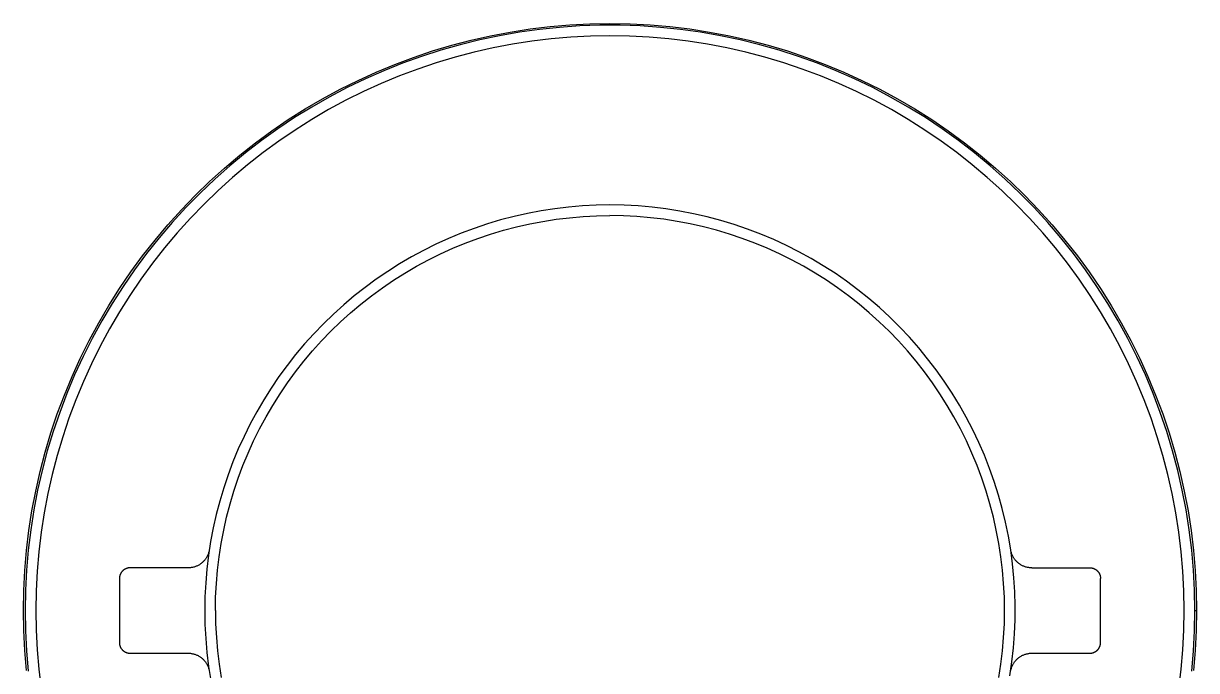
# Model space of a CAD drawing. Header units: metres. Extents: x 198 to 412, y -54 to 17.
# Drawn here: x 263.0573 to 263.1123, y -25.1605 to -25.1302 of the extents above; entities that cross this region are included whole.
import ezdxf

# ---------------------------------------------------------------- set-up
doc = ezdxf.new("R2010")
doc.units = ezdxf.units.M
doc.header["$LTSCALE"] = 10
doc.layers.add('01', color=1, linetype='Continuous')

# ---------------------------------------------------------------- blocks, each defined once
blk = doc.blocks.new('juego de ducha california')
for p, q in [((493.152745, 11757.579892, 0), (493.153684, 11757.579908, 0)), ((493.153684, 11757.579908, 0), (493.154623, 11757.579892, 0)), ((493.148089, 11757.579333, 0), (493.149011, 11757.579508, 0)), ((493.149441, 11757.579498, 0), (493.148509, 11757.579335, 0)), ((493.149011, 11757.579508, 0), (493.149939, 11757.579652, 0)), ((493.150379, 11757.579628, 0), (493.149441, 11757.579498, 0)), ((493.149939, 11757.579652, 0), (493.150871, 11757.579764, 0)), ((493.15132, 11757.579726, 0), (493.150379, 11757.579628, 0)), ((493.150871, 11757.579764, 0), (493.151807, 11757.579844, 0)), ((493.152264, 11757.579791, 0), (493.15132, 11757.579726, 0)), ((493.151807, 11757.579844, 0), (493.152745, 11757.579892, 0)), ((493.15321, 11757.579824, 0), (493.152264, 11757.579791, 0)), ((493.154157, 11757.579824, 0), (493.15321, 11757.579824, 0)), ((493.155103, 11757.579791, 0), (493.154157, 11757.579824, 0)), ((493.154623, 11757.579892, 0), (493.15556, 11757.579844, 0)), ((493.156047, 11757.579726, 0), (493.155103, 11757.579791, 0)), ((493.15556, 11757.579844, 0), (493.156496, 11757.579764, 0)), ((493.156989, 11757.579628, 0), (493.156047, 11757.579726, 0)), ((493.156496, 11757.579764, 0), (493.157428, 11757.579652, 0)), ((493.157926, 11757.579498, 0), (493.156989, 11757.579628, 0)), ((493.157428, 11757.579652, 0), (493.158356, 11757.579508, 0)), ((493.158859, 11757.579335, 0), (493.157926, 11757.579498, 0)), ((493.158356, 11757.579508, 0), (493.159279, 11757.579333, 0)), ((493.145364, 11757.57862, 0), (493.146264, 11757.578888, 0)), ((493.146663, 11757.578914, 0), (493.145752, 11757.578656, 0)), ((493.146264, 11757.578888, 0), (493.147173, 11757.579126, 0)), ((493.147582, 11757.57914, 0), (493.146663, 11757.578914, 0)), ((493.147173, 11757.579126, 0), (493.148089, 11757.579333, 0)), ((493.148509, 11757.579335, 0), (493.147582, 11757.57914, 0)), ((493.14911, 11757.578936, 0), (493.148207, 11757.578765, 0)), ((493.150018, 11757.579077, 0), (493.14911, 11757.578936, 0)), ((493.150931, 11757.579187, 0), (493.150018, 11757.579077, 0)), ((493.151847, 11757.579265, 0), (493.150931, 11757.579187, 0)), ((493.152765, 11757.579312, 0), (493.151847, 11757.579265, 0)), ((493.153684, 11757.579328, 0), (493.152765, 11757.579312, 0)), ((493.154603, 11757.579312, 0), (493.153684, 11757.579328, 0)), ((493.155521, 11757.579265, 0), (493.154603, 11757.579312, 0)), ((493.156437, 11757.579187, 0), (493.155521, 11757.579265, 0)), ((493.157349, 11757.579077, 0), (493.156437, 11757.579187, 0)), ((493.158258, 11757.578936, 0), (493.157349, 11757.579077, 0)), ((493.159161, 11757.578765, 0), (493.158258, 11757.578936, 0)), ((493.159785, 11757.57914, 0), (493.158859, 11757.579335, 0)), ((493.159279, 11757.579333, 0), (493.160195, 11757.579126, 0)), ((493.160704, 11757.578914, 0), (493.159785, 11757.57914, 0)), ((493.160195, 11757.579126, 0), (493.161103, 11757.578888, 0)), ((493.161615, 11757.578656, 0), (493.160704, 11757.578914, 0)), ((493.161103, 11757.578888, 0), (493.162003, 11757.57862, 0)), ((493.143595, 11757.577991, 0), (493.144474, 11757.57832, 0)), ((493.144851, 11757.578366, 0), (493.14396, 11757.578046, 0)), ((493.144474, 11757.57832, 0), (493.145364, 11757.57862, 0)), ((493.145752, 11757.578656, 0), (493.144851, 11757.578366, 0)), ((493.146421, 11757.57833, 0), (493.14554, 11757.578067, 0)), ((493.14731, 11757.578562, 0), (493.146421, 11757.57833, 0)), ((493.148207, 11757.578765, 0), (493.14731, 11757.578562, 0)), ((493.160057, 11757.578562, 0), (493.159161, 11757.578765, 0)), ((493.160946, 11757.57833, 0), (493.160057, 11757.578562, 0)), ((493.161827, 11757.578067, 0), (493.160946, 11757.57833, 0)), ((493.162516, 11757.578366, 0), (493.161615, 11757.578656, 0)), ((493.162003, 11757.57862, 0), (493.162893, 11757.57832, 0)), ((493.163407, 11757.578046, 0), (493.162516, 11757.578366, 0)), ((493.162893, 11757.57832, 0), (493.163772, 11757.577991, 0)), ((493.142728, 11757.577631, 0), (493.143595, 11757.577991, 0)), ((493.14396, 11757.578046, 0), (493.143081, 11757.577695, 0)), ((493.144669, 11757.577774, 0), (493.143808, 11757.577451, 0)), ((493.14554, 11757.578067, 0), (493.144669, 11757.577774, 0)), ((493.162698, 11757.577774, 0), (493.161827, 11757.578067, 0)), ((493.163559, 11757.577451, 0), (493.162698, 11757.577774, 0)), ((493.164286, 11757.577695, 0), (493.163407, 11757.578046, 0)), ((493.163772, 11757.577991, 0), (493.16464, 11757.577631, 0)), ((493.141032, 11757.576825, 0), (493.141873, 11757.577243, 0)), ((493.142215, 11757.577314, 0), (493.141362, 11757.576903, 0)), ((493.141873, 11757.577243, 0), (493.142728, 11757.577631, 0)), ((493.143081, 11757.577695, 0), (493.142215, 11757.577314, 0)), ((493.143808, 11757.577451, 0), (493.142959, 11757.577099, 0)), ((493.164408, 11757.577099, 0), (493.163559, 11757.577451, 0)), ((493.165152, 11757.577314, 0), (493.164286, 11757.577695, 0)), ((493.16464, 11757.577631, 0), (493.165494, 11757.577243, 0)), ((493.166005, 11757.576903, 0), (493.165152, 11757.577314, 0)), ((493.165494, 11757.577243, 0), (493.166335, 11757.576825, 0)), ((493.140206, 11757.576379, 0), (493.141032, 11757.576825, 0)), ((493.141362, 11757.576903, 0), (493.140524, 11757.576463, 0)), ((493.142122, 11757.576719, 0), (493.141299, 11757.57631, 0)), ((493.142959, 11757.577099, 0), (493.142122, 11757.576719, 0)), ((493.165245, 11757.576719, 0), (493.164408, 11757.577099, 0)), ((493.166068, 11757.57631, 0), (493.165245, 11757.576719, 0)), ((493.166843, 11757.576463, 0), (493.166005, 11757.576903, 0)), ((493.166335, 11757.576825, 0), (493.167162, 11757.576379, 0)), ((493.139395, 11757.575905, 0), (493.140206, 11757.576379, 0)), ((493.140524, 11757.576463, 0), (493.139701, 11757.575995, 0)), ((493.141299, 11757.57631, 0), (493.14049, 11757.575873, 0)), ((493.166877, 11757.575873, 0), (493.166068, 11757.57631, 0)), ((493.167666, 11757.575995, 0), (493.166843, 11757.576463, 0)), ((493.167162, 11757.576379, 0), (493.167972, 11757.575905, 0)), ((493.138601, 11757.575403, 0), (493.139395, 11757.575905, 0)), ((493.139701, 11757.575995, 0), (493.138896, 11757.575498, 0)), ((493.14049, 11757.575873, 0), (493.139697, 11757.575409, 0)), ((493.167671, 11757.575409, 0), (493.166877, 11757.575873, 0)), ((493.168472, 11757.575498, 0), (493.167666, 11757.575995, 0)), ((493.167972, 11757.575905, 0), (493.168766, 11757.575403, 0)), ((493.138107, 11757.574974, 0), (493.137338, 11757.574423, 0)), ((493.137825, 11757.574875, 0), (493.138601, 11757.575403, 0)), ((493.138896, 11757.575498, 0), (493.138107, 11757.574974, 0)), ((493.139697, 11757.575409, 0), (493.138919, 11757.574918, 0)), ((493.168448, 11757.574918, 0), (493.167671, 11757.575409, 0)), ((493.16926, 11757.574974, 0), (493.168472, 11757.575498, 0)), ((493.168766, 11757.575403, 0), (493.169542, 11757.574875, 0)), ((493.170029, 11757.574423, 0), (493.16926, 11757.574974, 0)), ((493.137338, 11757.574423, 0), (493.136588, 11757.573846, 0)), ((493.137067, 11757.57432, 0), (493.137825, 11757.574875, 0)), ((493.13816, 11757.574401, 0), (493.137418, 11757.573858, 0)), ((493.138919, 11757.574918, 0), (493.13816, 11757.574401, 0)), ((493.169208, 11757.574401, 0), (493.168448, 11757.574918, 0)), ((493.169949, 11757.573858, 0), (493.169208, 11757.574401, 0)), ((493.169542, 11757.574875, 0), (493.1703, 11757.57432, 0)), ((493.17078, 11757.573846, 0), (493.170029, 11757.574423, 0)), ((493.136329, 11757.57374, 0), (493.137067, 11757.57432, 0)), ((493.137418, 11757.573858, 0), (493.136695, 11757.57329, 0)), ((493.170672, 11757.57329, 0), (493.169949, 11757.573858, 0)), ((493.1703, 11757.57432, 0), (493.171039, 11757.57374, 0)), ((493.135611, 11757.573135, 0), (493.136329, 11757.57374, 0)), ((493.136588, 11757.573846, 0), (493.135858, 11757.573243, 0)), ((493.171509, 11757.573243, 0), (493.17078, 11757.573846, 0)), ((493.171039, 11757.57374, 0), (493.171757, 11757.573135, 0)), ((493.134913, 11757.572506, 0), (493.135611, 11757.573135, 0)), ((493.135858, 11757.573243, 0), (493.135149, 11757.572615, 0)), ((493.136695, 11757.57329, 0), (493.135992, 11757.572698, 0)), ((493.171375, 11757.572698, 0), (493.170672, 11757.57329, 0)), ((493.172218, 11757.572615, 0), (493.171509, 11757.573243, 0)), ((493.171757, 11757.573135, 0), (493.172454, 11757.572506, 0)), ((493.134238, 11757.571854, 0), (493.134913, 11757.572506, 0)), ((493.135149, 11757.572615, 0), (493.134463, 11757.571963, 0)), ((493.135992, 11757.572698, 0), (493.13531, 11757.572082, 0)), ((493.172058, 11757.572082, 0), (493.171375, 11757.572698, 0)), ((493.172904, 11757.571963, 0), (493.172218, 11757.572615, 0)), ((493.172454, 11757.572506, 0), (493.173129, 11757.571854, 0)), ((493.133586, 11757.571178, 0), (493.134238, 11757.571854, 0)), ((493.134463, 11757.571963, 0), (493.1338, 11757.571288, 0)), ((493.13531, 11757.572082, 0), (493.134649, 11757.571443, 0)), ((493.172719, 11757.571443, 0), (493.172058, 11757.572082, 0)), ((493.173568, 11757.571288, 0), (493.172904, 11757.571963, 0)), ((493.173129, 11757.571854, 0), (493.173782, 11757.571178, 0)), ((493.132957, 11757.570481, 0), (493.133586, 11757.571178, 0)), ((493.1338, 11757.571288, 0), (493.13316, 11757.570591, 0)), ((493.134649, 11757.571443, 0), (493.13401, 11757.570782, 0)), ((493.150455, 11757.571132, 0), (493.149818, 11757.571011, 0)), ((493.151096, 11757.571231, 0), (493.150455, 11757.571132, 0)), ((493.151741, 11757.571309, 0), (493.151096, 11757.571231, 0)), ((493.152387, 11757.571364, 0), (493.151741, 11757.571309, 0)), ((493.153035, 11757.571397, 0), (493.152387, 11757.571364, 0)), ((493.153684, 11757.571408, 0), (493.153035, 11757.571397, 0)), ((493.154342, 11757.571397, 0), (493.153684, 11757.571408, 0)), ((493.154999, 11757.571363, 0), (493.154342, 11757.571397, 0)), ((493.155655, 11757.571306, 0), (493.154999, 11757.571363, 0)), ((493.156309, 11757.571226, 0), (493.155655, 11757.571306, 0)), ((493.156959, 11757.571124, 0), (493.156309, 11757.571226, 0)), ((493.157605, 11757.570999, 0), (493.156959, 11757.571124, 0)), ((493.173358, 11757.570782, 0), (493.172719, 11757.571443, 0)), ((493.174208, 11757.570591, 0), (493.173568, 11757.571288, 0)), ((493.173782, 11757.571178, 0), (493.174411, 11757.570481, 0)), ((493.13316, 11757.570591, 0), (493.132544, 11757.569872, 0)), ((493.13401, 11757.570782, 0), (493.133394, 11757.5701, 0)), ((493.148557, 11757.570704, 0), (493.147936, 11757.570518, 0)), ((493.149185, 11757.570868, 0), (493.148557, 11757.570704, 0)), ((493.149818, 11757.571011, 0), (493.149185, 11757.570868, 0)), ((493.14992, 11757.570521, 0), (493.15054, 11757.570639, 0)), ((493.15054, 11757.570639, 0), (493.151165, 11757.570736, 0)), ((493.151165, 11757.570736, 0), (493.151792, 11757.570811, 0)), ((493.151792, 11757.570811, 0), (493.152421, 11757.570865, 0)), ((493.152421, 11757.570865, 0), (493.153052, 11757.570897, 0)), ((493.153052, 11757.570897, 0), (493.153684, 11757.570908, 0)), ((493.154315, 11757.570897, 0), (493.153684, 11757.570908, 0)), ((493.154946, 11757.570865, 0), (493.154315, 11757.570897, 0)), ((493.155576, 11757.570811, 0), (493.154946, 11757.570865, 0)), ((493.156203, 11757.570736, 0), (493.155576, 11757.570811, 0)), ((493.156827, 11757.570639, 0), (493.156203, 11757.570736, 0)), ((493.157448, 11757.570521, 0), (493.156827, 11757.570639, 0)), ((493.158247, 11757.570852, 0), (493.157605, 11757.570999, 0)), ((493.158883, 11757.570683, 0), (493.158247, 11757.570852, 0)), ((493.159513, 11757.570492, 0), (493.158883, 11757.570683, 0)), ((493.173973, 11757.5701, 0), (493.173358, 11757.570782, 0)), ((493.174823, 11757.569872, 0), (493.174208, 11757.570591, 0)), ((493.132352, 11757.569763, 0), (493.132957, 11757.570481, 0)), ((493.133394, 11757.5701, 0), (493.132802, 11757.569397, 0)), ((493.146713, 11757.570083, 0), (493.146114, 11757.569835, 0)), ((493.147321, 11757.570311, 0), (493.146713, 11757.570083, 0)), ((493.147936, 11757.570518, 0), (493.147321, 11757.570311, 0)), ((493.147488, 11757.56984, 0), (493.148087, 11757.570041, 0)), ((493.148087, 11757.570041, 0), (493.148692, 11757.570222, 0)), ((493.148692, 11757.570222, 0), (493.149303, 11757.570382, 0)), ((493.149303, 11757.570382, 0), (493.14992, 11757.570521, 0)), ((493.158064, 11757.570382, 0), (493.157448, 11757.570521, 0)), ((493.158675, 11757.570222, 0), (493.158064, 11757.570382, 0)), ((493.15928, 11757.570041, 0), (493.158675, 11757.570222, 0)), ((493.159879, 11757.56984, 0), (493.15928, 11757.570041, 0)), ((493.160136, 11757.570279, 0), (493.159513, 11757.570492, 0)), ((493.160751, 11757.570045, 0), (493.160136, 11757.570279, 0)), ((493.161358, 11757.569789, 0), (493.160751, 11757.570045, 0)), ((493.174566, 11757.569397, 0), (493.173973, 11757.5701, 0)), ((493.174411, 11757.570481, 0), (493.175016, 11757.569763, 0)), ((493.131771, 11757.569025, 0), (493.132352, 11757.569763, 0)), ((493.132544, 11757.569872, 0), (493.131954, 11757.569131, 0)), ((493.145523, 11757.569567, 0), (493.144942, 11757.569278, 0)), ((493.146114, 11757.569835, 0), (493.145523, 11757.569567, 0)), ((493.146313, 11757.569377, 0), (493.146897, 11757.569618, 0)), ((493.146897, 11757.569618, 0), (493.147488, 11757.56984, 0)), ((493.16047, 11757.569618, 0), (493.159879, 11757.56984, 0)), ((493.161054, 11757.569377, 0), (493.16047, 11757.569618, 0)), ((493.161956, 11757.569513, 0), (493.161358, 11757.569789, 0)), ((493.162543, 11757.569216, 0), (493.161956, 11757.569513, 0)), ((493.175413, 11757.569131, 0), (493.174823, 11757.569872, 0)), ((493.175016, 11757.569763, 0), (493.175596, 11757.569025, 0)), ((493.131217, 11757.568267, 0), (493.131771, 11757.569025, 0)), ((493.131954, 11757.569131, 0), (493.13139, 11757.568371, 0)), ((493.132802, 11757.569397, 0), (493.132234, 11757.568674, 0)), ((493.144372, 11757.56897, 0), (493.143812, 11757.568642, 0)), ((493.144942, 11757.569278, 0), (493.144372, 11757.56897, 0)), ((493.145172, 11757.568834, 0), (493.145738, 11757.569115, 0)), ((493.145738, 11757.569115, 0), (493.146313, 11757.569377, 0)), ((493.161629, 11757.569115, 0), (493.161054, 11757.569377, 0)), ((493.162195, 11757.568834, 0), (493.161629, 11757.569115, 0)), ((493.16312, 11757.568899, 0), (493.162543, 11757.569216, 0)), ((493.175133, 11757.568674, 0), (493.174566, 11757.569397, 0)), ((493.175977, 11757.568371, 0), (493.175413, 11757.569131, 0)), ((493.175596, 11757.569025, 0), (493.17615, 11757.568267, 0)), ((493.13139, 11757.568371, 0), (493.130852, 11757.567592, 0)), ((493.132234, 11757.568674, 0), (493.131691, 11757.567932, 0)), ((493.143812, 11757.568642, 0), (493.143263, 11757.568296, 0)), ((493.144071, 11757.568215, 0), (493.144617, 11757.568534, 0)), ((493.144617, 11757.568534, 0), (493.145172, 11757.568834, 0)), ((493.162751, 11757.568534, 0), (493.162195, 11757.568834, 0)), ((493.163296, 11757.568215, 0), (493.162751, 11757.568534, 0)), ((493.163686, 11757.568562, 0), (493.16312, 11757.568899, 0)), ((493.164239, 11757.568206, 0), (493.163686, 11757.568562, 0)), ((493.175676, 11757.567932, 0), (493.175133, 11757.568674, 0)), ((493.176515, 11757.567592, 0), (493.175977, 11757.568371, 0)), ((493.130689, 11757.567491, 0), (493.131217, 11757.568267, 0)), ((493.131691, 11757.567932, 0), (493.131174, 11757.567172, 0)), ((493.142727, 11757.567931, 0), (493.142203, 11757.567547, 0)), ((493.143263, 11757.568296, 0), (493.142727, 11757.567931, 0)), ((493.143015, 11757.567522, 0), (493.143537, 11757.567878, 0)), ((493.143537, 11757.567878, 0), (493.144071, 11757.568215, 0)), ((493.16383, 11757.567878, 0), (493.163296, 11757.568215, 0)), ((493.164352, 11757.567522, 0), (493.16383, 11757.567878, 0)), ((493.16478, 11757.567831, 0), (493.164239, 11757.568206, 0)), ((493.165308, 11757.567437, 0), (493.16478, 11757.567831, 0)), ((493.176193, 11757.567172, 0), (493.175676, 11757.567932, 0)), ((493.17615, 11757.568267, 0), (493.176679, 11757.567491, 0)), ((493.130187, 11757.566697, 0), (493.130689, 11757.567491, 0)), ((493.130852, 11757.567592, 0), (493.130342, 11757.566795, 0)), ((493.142203, 11757.567547, 0), (493.141693, 11757.567147, 0)), ((493.142505, 11757.567149, 0), (493.143015, 11757.567522, 0)), ((493.164862, 11757.567149, 0), (493.164352, 11757.567522, 0)), ((493.165822, 11757.567025, 0), (493.165308, 11757.567437, 0)), ((493.177026, 11757.566795, 0), (493.176515, 11757.567592, 0)), ((493.176679, 11757.567491, 0), (493.17718, 11757.566697, 0)), ((493.130342, 11757.566795, 0), (493.129859, 11757.565981, 0)), ((493.131174, 11757.567172, 0), (493.130683, 11757.566395, 0)), ((493.141197, 11757.566729, 0), (493.140715, 11757.566294, 0)), ((493.141693, 11757.567147, 0), (493.141197, 11757.566729, 0)), ((493.141525, 11757.566352, 0), (493.142009, 11757.566759, 0)), ((493.142009, 11757.566759, 0), (493.142505, 11757.567149, 0)), ((493.165359, 11757.566759, 0), (493.164862, 11757.567149, 0)), ((493.165842, 11757.566352, 0), (493.165359, 11757.566759, 0)), ((493.166321, 11757.566596, 0), (493.165822, 11757.567025, 0)), ((493.176684, 11757.566395, 0), (493.176193, 11757.567172, 0)), ((493.177508, 11757.565981, 0), (493.177026, 11757.566795, 0)), ((493.129713, 11757.565886, 0), (493.130187, 11757.566697, 0)), ((493.130683, 11757.566395, 0), (493.130219, 11757.565602, 0)), ((493.140715, 11757.566294, 0), (493.140249, 11757.565843, 0)), ((493.141056, 11757.565929, 0), (493.141525, 11757.566352, 0)), ((493.166311, 11757.565929, 0), (493.165842, 11757.566352, 0)), ((493.166805, 11757.56615, 0), (493.166321, 11757.566596, 0)), ((493.177148, 11757.565602, 0), (493.176684, 11757.566395, 0)), ((493.17718, 11757.566697, 0), (493.177654, 11757.565886, 0)), ((493.129267, 11757.56506, 0), (493.129713, 11757.565886, 0)), ((493.129859, 11757.565981, 0), (493.129405, 11757.565151, 0)), ((493.130219, 11757.565602, 0), (493.129782, 11757.564793, 0)), ((493.140249, 11757.565843, 0), (493.139798, 11757.565377, 0)), ((493.140602, 11757.56549, 0), (493.141056, 11757.565929, 0)), ((493.166765, 11757.56549, 0), (493.166311, 11757.565929, 0)), ((493.167273, 11757.565687, 0), (493.166805, 11757.56615, 0)), ((493.167725, 11757.565208, 0), (493.167273, 11757.565687, 0)), ((493.177585, 11757.564793, 0), (493.177148, 11757.565602, 0)), ((493.177963, 11757.565151, 0), (493.177508, 11757.565981, 0)), ((493.177654, 11757.565886, 0), (493.1781, 11757.56506, 0)), ((493.128849, 11757.564219, 0), (493.129267, 11757.56506, 0)), ((493.129405, 11757.565151, 0), (493.128979, 11757.564305, 0)), ((493.139798, 11757.565377, 0), (493.139363, 11757.564895, 0)), ((493.140163, 11757.565035, 0), (493.140602, 11757.56549, 0)), ((493.167204, 11757.565035, 0), (493.166765, 11757.56549, 0)), ((493.16816, 11757.564714, 0), (493.167725, 11757.565208, 0)), ((493.178388, 11757.564305, 0), (493.177963, 11757.565151, 0)), ((493.1781, 11757.56506, 0), (493.178518, 11757.564219, 0)), ((493.129782, 11757.564793, 0), (493.129373, 11757.56397, 0)), ((493.139363, 11757.564895, 0), (493.138945, 11757.564399, 0)), ((493.139333, 11757.564083, 0), (493.13974, 11757.564566, 0)), ((493.13974, 11757.564566, 0), (493.140163, 11757.565035, 0)), ((493.167627, 11757.564566, 0), (493.167204, 11757.565035, 0)), ((493.168034, 11757.564083, 0), (493.167627, 11757.564566, 0)), ((493.168577, 11757.564205, 0), (493.16816, 11757.564714, 0)), ((493.177994, 11757.56397, 0), (493.177585, 11757.564793, 0)), ((493.12846, 11757.563364, 0), (493.128849, 11757.564219, 0)), ((493.128979, 11757.564305, 0), (493.128583, 11757.563445, 0)), ((493.129373, 11757.56397, 0), (493.128993, 11757.563133, 0)), ((493.138945, 11757.564399, 0), (493.138544, 11757.563889, 0)), ((493.138943, 11757.563587, 0), (493.139333, 11757.564083, 0)), ((493.168425, 11757.563587, 0), (493.168034, 11757.564083, 0)), ((493.168977, 11757.563682, 0), (493.168577, 11757.564205, 0)), ((493.178375, 11757.563133, 0), (493.177994, 11757.56397, 0)), ((493.178784, 11757.563445, 0), (493.178388, 11757.564305, 0)), ((493.178518, 11757.564219, 0), (493.178907, 11757.563364, 0)), ((493.128583, 11757.563445, 0), (493.128217, 11757.562572, 0)), ((493.138544, 11757.563889, 0), (493.138161, 11757.563365, 0)), ((493.13857, 11757.563077, 0), (493.138943, 11757.563587, 0)), ((493.168798, 11757.563077, 0), (493.168425, 11757.563587, 0)), ((493.169359, 11757.563146, 0), (493.168977, 11757.563682, 0)), ((493.17915, 11757.562572, 0), (493.178784, 11757.563445, 0)), ((493.128101, 11757.562497, 0), (493.12846, 11757.563364, 0)), ((493.128993, 11757.563133, 0), (493.128641, 11757.562284, 0)), ((493.138161, 11757.563365, 0), (493.137796, 11757.562829, 0)), ((493.138214, 11757.562554, 0), (493.13857, 11757.563077, 0)), ((493.169153, 11757.562554, 0), (493.168798, 11757.563077, 0)), ((493.169721, 11757.562596, 0), (493.169359, 11757.563146, 0)), ((493.178726, 11757.562284, 0), (493.178375, 11757.563133, 0)), ((493.178907, 11757.563364, 0), (493.179266, 11757.562497, 0)), ((493.127771, 11757.561617, 0), (493.128101, 11757.562497, 0)), ((493.128217, 11757.562572, 0), (493.127882, 11757.561687, 0)), ((493.137796, 11757.562829, 0), (493.13745, 11757.56228, 0)), ((493.137877, 11757.56202, 0), (493.138214, 11757.562554, 0)), ((493.16949, 11757.56202, 0), (493.169153, 11757.562554, 0)), ((493.170064, 11757.562035, 0), (493.169721, 11757.562596, 0)), ((493.179485, 11757.561687, 0), (493.17915, 11757.562572, 0)), ((493.179266, 11757.562497, 0), (493.179596, 11757.561617, 0)), ((493.128641, 11757.562284, 0), (493.128318, 11757.561423, 0)), ((493.13745, 11757.56228, 0), (493.137122, 11757.56172, 0)), ((493.137558, 11757.561475, 0), (493.137877, 11757.56202, 0)), ((493.169809, 11757.561475, 0), (493.16949, 11757.56202, 0)), ((493.170388, 11757.561461, 0), (493.170064, 11757.562035, 0)), ((493.179049, 11757.561423, 0), (493.178726, 11757.562284, 0)), ((493.127472, 11757.560727, 0), (493.127771, 11757.561617, 0)), ((493.127882, 11757.561687, 0), (493.127577, 11757.560791, 0)), ((493.128318, 11757.561423, 0), (493.128025, 11757.560552, 0)), ((493.137122, 11757.56172, 0), (493.136814, 11757.561149, 0)), ((493.137258, 11757.560919, 0), (493.137558, 11757.561475, 0)), ((493.17011, 11757.560919, 0), (493.169809, 11757.561475, 0)), ((493.170692, 11757.560877, 0), (493.170388, 11757.561461, 0)), ((493.179342, 11757.560552, 0), (493.179049, 11757.561423, 0)), ((493.17979, 11757.560791, 0), (493.179485, 11757.561687, 0)), ((493.179596, 11757.561617, 0), (493.179895, 11757.560727, 0)), ((493.127203, 11757.559828, 0), (493.127472, 11757.560727, 0)), ((493.127577, 11757.560791, 0), (493.127303, 11757.559885, 0)), ((493.136814, 11757.561149, 0), (493.136525, 11757.560568, 0)), ((493.136977, 11757.560354, 0), (493.137258, 11757.560919, 0)), ((493.170391, 11757.560354, 0), (493.17011, 11757.560919, 0)), ((493.170975, 11757.560283, 0), (493.170692, 11757.560877, 0)), ((493.180064, 11757.559885, 0), (493.17979, 11757.560791, 0)), ((493.179895, 11757.560727, 0), (493.180164, 11757.559828, 0)), ((493.128025, 11757.560552, 0), (493.127762, 11757.559671, 0)), ((493.136525, 11757.560568, 0), (493.136257, 11757.559978, 0)), ((493.136715, 11757.559779, 0), (493.136977, 11757.560354, 0)), ((493.170652, 11757.559779, 0), (493.170391, 11757.560354, 0)), ((493.171237, 11757.559679, 0), (493.170975, 11757.560283, 0)), ((493.179605, 11757.559671, 0), (493.179342, 11757.560552, 0)), ((493.126966, 11757.558919, 0), (493.127203, 11757.559828, 0)), ((493.127303, 11757.559885, 0), (493.127061, 11757.55897, 0)), ((493.127762, 11757.559671, 0), (493.127529, 11757.558782, 0)), ((493.136257, 11757.559978, 0), (493.136008, 11757.559378, 0)), ((493.136473, 11757.559195, 0), (493.136715, 11757.559779, 0)), ((493.170894, 11757.559195, 0), (493.170652, 11757.559779, 0)), ((493.171479, 11757.559067, 0), (493.171237, 11757.559679, 0)), ((493.179838, 11757.558782, 0), (493.179605, 11757.559671, 0)), ((493.180307, 11757.55897, 0), (493.180064, 11757.559885, 0)), ((493.180164, 11757.559828, 0), (493.180402, 11757.558919, 0)), ((493.136008, 11757.559378, 0), (493.135781, 11757.558771, 0)), ((493.136252, 11757.558603, 0), (493.136473, 11757.559195, 0)), ((493.171115, 11757.558603, 0), (493.170894, 11757.559195, 0)), ((493.171699, 11757.558446, 0), (493.171479, 11757.559067, 0)), ((493.126759, 11757.558003, 0), (493.126966, 11757.558919, 0)), ((493.127061, 11757.55897, 0), (493.12685, 11757.558047, 0)), ((493.127529, 11757.558782, 0), (493.127327, 11757.557885, 0)), ((493.135781, 11757.558771, 0), (493.135574, 11757.558156, 0)), ((493.13605, 11757.558005, 0), (493.136252, 11757.558603, 0)), ((493.171317, 11757.558005, 0), (493.171115, 11757.558603, 0)), ((493.18004, 11757.557885, 0), (493.179838, 11757.558782, 0)), ((493.180517, 11757.558047, 0), (493.180307, 11757.55897, 0)), ((493.180402, 11757.558919, 0), (493.180608, 11757.558003, 0)), ((493.126584, 11757.557081, 0), (493.126759, 11757.558003, 0)), ((493.12685, 11757.558047, 0), (493.126671, 11757.557118, 0)), ((493.135574, 11757.558156, 0), (493.135388, 11757.557534, 0)), ((493.13587, 11757.557399, 0), (493.13605, 11757.558005, 0)), ((493.171498, 11757.557399, 0), (493.171317, 11757.558005, 0)), ((493.171897, 11757.557818, 0), (493.171699, 11757.558446, 0)), ((493.180696, 11757.557118, 0), (493.180517, 11757.558047, 0)), ((493.180608, 11757.558003, 0), (493.180784, 11757.557081, 0)), ((493.127327, 11757.557885, 0), (493.127155, 11757.556982, 0)), ((493.135388, 11757.557534, 0), (493.135224, 11757.556907, 0)), ((493.13571, 11757.556788, 0), (493.13587, 11757.557399, 0)), ((493.171658, 11757.556788, 0), (493.171498, 11757.557399, 0)), ((493.172074, 11757.557184, 0), (493.171897, 11757.557818, 0)), ((493.180212, 11757.556982, 0), (493.18004, 11757.557885, 0)), ((493.12644, 11757.556153, 0), (493.126584, 11757.557081, 0)), ((493.126671, 11757.557118, 0), (493.126525, 11757.556183, 0)), ((493.127155, 11757.556982, 0), (493.127015, 11757.556074, 0)), ((493.135224, 11757.556907, 0), (493.135081, 11757.556274, 0)), ((493.172228, 11757.556544, 0), (493.172074, 11757.557184, 0)), ((493.180353, 11757.556074, 0), (493.180212, 11757.556982, 0)), ((493.180842, 11757.556183, 0), (493.180696, 11757.557118, 0)), ((493.180784, 11757.557081, 0), (493.180928, 11757.556153, 0)), ((493.135081, 11757.556274, 0), (493.13496, 11757.555636, 0)), ((493.135571, 11757.556172, 0), (493.13571, 11757.556788, 0)), ((493.171797, 11757.556172, 0), (493.171658, 11757.556788, 0)), ((493.17236, 11757.555899, 0), (493.172228, 11757.556544, 0)), ((493.126328, 11757.55522, 0), (493.12644, 11757.556153, 0)), ((493.126525, 11757.556183, 0), (493.126411, 11757.555243, 0)), ((493.127015, 11757.556074, 0), (493.126905, 11757.555161, 0)), ((493.135453, 11757.555551, 0), (493.135571, 11757.556172, 0)), ((493.171915, 11757.555551, 0), (493.171797, 11757.556172, 0)), ((493.17247, 11757.55525, 0), (493.17236, 11757.555899, 0)), ((493.180462, 11757.555161, 0), (493.180353, 11757.556074, 0)), ((493.180956, 11757.555243, 0), (493.180842, 11757.556183, 0)), ((493.180928, 11757.556153, 0), (493.181039, 11757.55522, 0)), ((493.126248, 11757.554285, 0), (493.126328, 11757.55522, 0)), ((493.126411, 11757.555243, 0), (493.126329, 11757.5543, 0)), ((493.126905, 11757.555161, 0), (493.126827, 11757.554245, 0)), ((493.13496, 11757.555636, 0), (493.134861, 11757.554995, 0)), ((493.134876, 11757.555151, 0), (493.134867, 11757.555117, 0)), ((493.134884, 11757.555184, 0), (493.134876, 11757.555151, 0)), ((493.134892, 11757.555218, 0), (493.134884, 11757.555184, 0)), ((493.135356, 11757.554927, 0), (493.135453, 11757.555551, 0)), ((493.172011, 11757.554927, 0), (493.171915, 11757.555551, 0)), ((493.172557, 11757.554598, 0), (493.17247, 11757.55525, 0)), ((493.172483, 11757.555184, 0), (493.172476, 11757.555218, 0)), ((493.172491, 11757.555151, 0), (493.172483, 11757.555184, 0)), ((493.172501, 11757.555117, 0), (493.172491, 11757.555151, 0)), ((493.180541, 11757.554245, 0), (493.180462, 11757.555161, 0)), ((493.181038, 11757.5543, 0), (493.180956, 11757.555243, 0)), ((493.181039, 11757.55522, 0), (493.18112, 11757.554285, 0)), ((493.134519, 11757.554615, 0), (493.134491, 11757.554595, 0)), ((493.134546, 11757.554637, 0), (493.134519, 11757.554615, 0)), ((493.134572, 11757.554659, 0), (493.134546, 11757.554637, 0)), ((493.134598, 11757.554682, 0), (493.134572, 11757.554659, 0)), ((493.134622, 11757.554706, 0), (493.134598, 11757.554682, 0)), ((493.134646, 11757.554731, 0), (493.134622, 11757.554706, 0)), ((493.134669, 11757.554757, 0), (493.134646, 11757.554731, 0)), ((493.134691, 11757.554784, 0), (493.134669, 11757.554757, 0)), ((493.134712, 11757.554811, 0), (493.134691, 11757.554784, 0)), ((493.134732, 11757.554839, 0), (493.134712, 11757.554811, 0)), ((493.134751, 11757.554868, 0), (493.134732, 11757.554839, 0)), ((493.134769, 11757.554897, 0), (493.134751, 11757.554868, 0)), ((493.134787, 11757.554927, 0), (493.134769, 11757.554897, 0)), ((493.134861, 11757.554995, 0), (493.134783, 11757.554351, 0)), ((493.134803, 11757.554958, 0), (493.134787, 11757.554927, 0)), ((493.134818, 11757.554989, 0), (493.134803, 11757.554958, 0)), ((493.134832, 11757.55502, 0), (493.134818, 11757.554989, 0)), ((493.134844, 11757.555052, 0), (493.134832, 11757.55502, 0)), ((493.134856, 11757.555085, 0), (493.134844, 11757.555052, 0)), ((493.134867, 11757.555117, 0), (493.134856, 11757.555085, 0)), ((493.135281, 11757.5543, 0), (493.135356, 11757.554927, 0)), ((493.172087, 11757.5543, 0), (493.172011, 11757.554927, 0)), ((493.172511, 11757.555085, 0), (493.172501, 11757.555117, 0)), ((493.172523, 11757.555052, 0), (493.172511, 11757.555085, 0)), ((493.172536, 11757.55502, 0), (493.172523, 11757.555052, 0)), ((493.17255, 11757.554989, 0), (493.172536, 11757.55502, 0)), ((493.172565, 11757.554958, 0), (493.17255, 11757.554989, 0)), ((493.172581, 11757.554927, 0), (493.172565, 11757.554958, 0)), ((493.172598, 11757.554897, 0), (493.172581, 11757.554927, 0)), ((493.172616, 11757.554868, 0), (493.172598, 11757.554897, 0)), ((493.172635, 11757.554839, 0), (493.172616, 11757.554868, 0)), ((493.172655, 11757.554811, 0), (493.172635, 11757.554839, 0)), ((493.172676, 11757.554784, 0), (493.172655, 11757.554811, 0)), ((493.172698, 11757.554757, 0), (493.172676, 11757.554784, 0)), ((493.172721, 11757.554731, 0), (493.172698, 11757.554757, 0)), ((493.172745, 11757.554706, 0), (493.172721, 11757.554731, 0)), ((493.172769, 11757.554682, 0), (493.172745, 11757.554706, 0)), ((493.172795, 11757.554659, 0), (493.172769, 11757.554682, 0)), ((493.172821, 11757.554637, 0), (493.172795, 11757.554659, 0)), ((493.172848, 11757.554615, 0), (493.172821, 11757.554637, 0)), ((493.172876, 11757.554595, 0), (493.172848, 11757.554615, 0)), ((493.1262, 11757.553347, 0), (493.126248, 11757.554285, 0)), ((493.126329, 11757.5543, 0), (493.12628, 11757.553355, 0)), ((493.126827, 11757.554245, 0), (493.12678, 11757.553327, 0)), ((493.130708, 11757.554063, 0), (493.130703, 11757.554046, 0)), ((493.130714, 11757.554079, 0), (493.130708, 11757.554063, 0)), ((493.13072, 11757.554095, 0), (493.130714, 11757.554079, 0)), ((493.130727, 11757.554111, 0), (493.13072, 11757.554095, 0)), ((493.130734, 11757.554127, 0), (493.130727, 11757.554111, 0)), ((493.130742, 11757.554143, 0), (493.130734, 11757.554127, 0)), ((493.130751, 11757.554158, 0), (493.130742, 11757.554143, 0)), ((493.13076, 11757.554173, 0), (493.130751, 11757.554158, 0)), ((493.130769, 11757.554188, 0), (493.13076, 11757.554173, 0)), ((493.130779, 11757.554202, 0), (493.130769, 11757.554188, 0)), ((493.13079, 11757.554216, 0), (493.130779, 11757.554202, 0)), ((493.130801, 11757.55423, 0), (493.13079, 11757.554216, 0)), ((493.130812, 11757.554243, 0), (493.130801, 11757.55423, 0)), ((493.130824, 11757.554255, 0), (493.130812, 11757.554243, 0)), ((493.130836, 11757.554268, 0), (493.130824, 11757.554255, 0)), ((493.130849, 11757.55428, 0), (493.130836, 11757.554268, 0)), ((493.130862, 11757.554291, 0), (493.130849, 11757.55428, 0)), ((493.130876, 11757.554302, 0), (493.130862, 11757.554291, 0)), ((493.13089, 11757.554313, 0), (493.130876, 11757.554302, 0)), ((493.130904, 11757.554323, 0), (493.13089, 11757.554313, 0)), ((493.130919, 11757.554332, 0), (493.130904, 11757.554323, 0)), ((493.130934, 11757.554341, 0), (493.130919, 11757.554332, 0)), ((493.130949, 11757.55435, 0), (493.130934, 11757.554341, 0)), ((493.130964, 11757.554358, 0), (493.130949, 11757.55435, 0)), ((493.13098, 11757.554365, 0), (493.130964, 11757.554358, 0)), ((493.130996, 11757.554372, 0), (493.13098, 11757.554365, 0)), ((493.131013, 11757.554378, 0), (493.130996, 11757.554372, 0)), ((493.131029, 11757.554384, 0), (493.131013, 11757.554378, 0)), ((493.131046, 11757.554389, 0), (493.131029, 11757.554384, 0)), ((493.131063, 11757.554393, 0), (493.131046, 11757.554389, 0)), ((493.13108, 11757.554397, 0), (493.131063, 11757.554393, 0)), ((493.131097, 11757.554401, 0), (493.13108, 11757.554397, 0)), ((493.131114, 11757.554403, 0), (493.131097, 11757.554401, 0)), ((493.131131, 11757.554405, 0), (493.131114, 11757.554403, 0)), ((493.131149, 11757.554407, 0), (493.131131, 11757.554405, 0)), ((493.131166, 11757.554408, 0), (493.131149, 11757.554407, 0)), ((493.131184, 11757.554408, 0), (493.131166, 11757.554408, 0)), ((493.13391, 11757.554408, 0), (493.131184, 11757.554408, 0)), ((493.133944, 11757.554409, 0), (493.13391, 11757.554408, 0)), ((493.133979, 11757.55441, 0), (493.133944, 11757.554409, 0)), ((493.134013, 11757.554413, 0), (493.133979, 11757.55441, 0)), ((493.134047, 11757.554418, 0), (493.134013, 11757.554413, 0)), ((493.134081, 11757.554423, 0), (493.134047, 11757.554418, 0)), ((493.134115, 11757.554429, 0), (493.134081, 11757.554423, 0)), ((493.134149, 11757.554437, 0), (493.134115, 11757.554429, 0)), ((493.134182, 11757.554446, 0), (493.134149, 11757.554437, 0)), ((493.134215, 11757.554456, 0), (493.134182, 11757.554446, 0)), ((493.134248, 11757.554467, 0), (493.134215, 11757.554456, 0)), ((493.13428, 11757.554479, 0), (493.134248, 11757.554467, 0)), ((493.134312, 11757.554493, 0), (493.13428, 11757.554479, 0)), ((493.134343, 11757.554507, 0), (493.134312, 11757.554493, 0)), ((493.134374, 11757.554522, 0), (493.134343, 11757.554507, 0)), ((493.134404, 11757.554539, 0), (493.134374, 11757.554522, 0)), ((493.134434, 11757.554556, 0), (493.134404, 11757.554539, 0)), ((493.134463, 11757.554575, 0), (493.134434, 11757.554556, 0)), ((493.134491, 11757.554595, 0), (493.134463, 11757.554575, 0)), ((493.134783, 11757.554351, 0), (493.134728, 11757.553705, 0)), ((493.135227, 11757.553671, 0), (493.135281, 11757.5543, 0)), ((493.172141, 11757.553671, 0), (493.172087, 11757.5543, 0)), ((493.172622, 11757.553943, 0), (493.172557, 11757.554598, 0)), ((493.172904, 11757.554575, 0), (493.172876, 11757.554595, 0)), ((493.172933, 11757.554557, 0), (493.172904, 11757.554575, 0)), ((493.172963, 11757.554539, 0), (493.172933, 11757.554557, 0)), ((493.172993, 11757.554522, 0), (493.172963, 11757.554539, 0)), ((493.173024, 11757.554507, 0), (493.172993, 11757.554522, 0)), ((493.173055, 11757.554493, 0), (493.173024, 11757.554507, 0)), ((493.173087, 11757.554479, 0), (493.173055, 11757.554493, 0)), ((493.173119, 11757.554467, 0), (493.173087, 11757.554479, 0)), ((493.173152, 11757.554456, 0), (493.173119, 11757.554467, 0)), ((493.173185, 11757.554446, 0), (493.173152, 11757.554456, 0)), ((493.173218, 11757.554437, 0), (493.173185, 11757.554446, 0)), ((493.173252, 11757.554429, 0), (493.173218, 11757.554437, 0)), ((493.173286, 11757.554423, 0), (493.173252, 11757.554429, 0)), ((493.17332, 11757.554418, 0), (493.173286, 11757.554423, 0)), ((493.173354, 11757.554413, 0), (493.17332, 11757.554418, 0)), ((493.173388, 11757.554411, 0), (493.173354, 11757.554413, 0)), ((493.173423, 11757.554409, 0), (493.173388, 11757.554411, 0)), ((493.173457, 11757.554408, 0), (493.173423, 11757.554409, 0)), ((493.173457, 11757.554408, 0), (493.176184, 11757.554408, 0)), ((493.176184, 11757.554408, 0), (493.176201, 11757.554408, 0)), ((493.176201, 11757.554408, 0), (493.176218, 11757.554407, 0)), ((493.176218, 11757.554407, 0), (493.176235, 11757.554406, 0)), ((493.176235, 11757.554406, 0), (493.176252, 11757.554403, 0)), ((493.176252, 11757.554403, 0), (493.176269, 11757.554401, 0)), ((493.176269, 11757.554401, 0), (493.176285, 11757.554398, 0)), ((493.176285, 11757.554398, 0), (493.176302, 11757.554394, 0)), ((493.176302, 11757.554394, 0), (493.176319, 11757.55439, 0)), ((493.176319, 11757.55439, 0), (493.176335, 11757.554385, 0)), ((493.176335, 11757.554385, 0), (493.176351, 11757.554379, 0)), ((493.176351, 11757.554379, 0), (493.176367, 11757.554373, 0)), ((493.176367, 11757.554373, 0), (493.176383, 11757.554367, 0)), ((493.176383, 11757.554367, 0), (493.176398, 11757.55436, 0)), ((493.176398, 11757.55436, 0), (493.176414, 11757.554352, 0)), ((493.176414, 11757.554352, 0), (493.176429, 11757.554344, 0)), ((493.176429, 11757.554344, 0), (493.176443, 11757.554335, 0)), ((493.176443, 11757.554335, 0), (493.176458, 11757.554326, 0)), ((493.176458, 11757.554326, 0), (493.176472, 11757.554317, 0)), ((493.176472, 11757.554317, 0), (493.176486, 11757.554307, 0)), ((493.176486, 11757.554307, 0), (493.176499, 11757.554296, 0)), ((493.176499, 11757.554296, 0), (493.176512, 11757.554285, 0)), ((493.176512, 11757.554285, 0), (493.176525, 11757.554274, 0)), ((493.176525, 11757.554274, 0), (493.176537, 11757.554262, 0)), ((493.176537, 11757.554262, 0), (493.176549, 11757.554249, 0)), ((493.176549, 11757.554249, 0), (493.17656, 11757.554237, 0)), ((493.17656, 11757.554237, 0), (493.176571, 11757.554224, 0)), ((493.176571, 11757.554224, 0), (493.176582, 11757.55421, 0)), ((493.176582, 11757.55421, 0), (493.176592, 11757.554196, 0)), ((493.176592, 11757.554196, 0), (493.176602, 11757.554182, 0)), ((493.176602, 11757.554182, 0), (493.176611, 11757.554168, 0)), ((493.176611, 11757.554168, 0), (493.176619, 11757.554153, 0)), ((493.176619, 11757.554153, 0), (493.176628, 11757.554138, 0)), ((493.176628, 11757.554138, 0), (493.176635, 11757.554123, 0)), ((493.176635, 11757.554123, 0), (493.176642, 11757.554107, 0)), ((493.176642, 11757.554107, 0), (493.176649, 11757.554092, 0)), ((493.176649, 11757.554092, 0), (493.176655, 11757.554076, 0)), ((493.176655, 11757.554076, 0), (493.17666, 11757.554059, 0)), ((493.17666, 11757.554059, 0), (493.176665, 11757.554043, 0)), ((493.180588, 11757.553327, 0), (493.180541, 11757.554245, 0)), ((493.181087, 11757.553355, 0), (493.181038, 11757.5543, 0)), ((493.18112, 11757.554285, 0), (493.181168, 11757.553347, 0)), ((493.130685, 11757.553943, 0), (493.130684, 11757.553926, 0)), ((493.130684, 11757.553926, 0), (493.130684, 11757.553908, 0)), ((493.130684, 11757.553908, 0), (493.130684, 11757.550908, 0)), ((493.130686, 11757.55396, 0), (493.130685, 11757.553943, 0)), ((493.130689, 11757.553978, 0), (493.130686, 11757.55396, 0)), ((493.130691, 11757.553995, 0), (493.130689, 11757.553978, 0)), ((493.130695, 11757.554012, 0), (493.130691, 11757.553995, 0)), ((493.130698, 11757.554029, 0), (493.130695, 11757.554012, 0)), ((493.130703, 11757.554046, 0), (493.130698, 11757.554029, 0)), ((493.134728, 11757.553705, 0), (493.134695, 11757.553057, 0)), ((493.135194, 11757.55304, 0), (493.135227, 11757.553671, 0)), ((493.172173, 11757.55304, 0), (493.172141, 11757.553671, 0)), ((493.172663, 11757.553286, 0), (493.172622, 11757.553943, 0)), ((493.176665, 11757.554043, 0), (493.176669, 11757.554027, 0)), ((493.176669, 11757.554027, 0), (493.176673, 11757.55401, 0)), ((493.176673, 11757.55401, 0), (493.176676, 11757.553993, 0)), ((493.176676, 11757.553993, 0), (493.176679, 11757.553976, 0)), ((493.176679, 11757.553976, 0), (493.176681, 11757.553959, 0)), ((493.176681, 11757.553959, 0), (493.176682, 11757.553942, 0)), ((493.176682, 11757.553942, 0), (493.176683, 11757.553925, 0)), ((493.176683, 11757.553925, 0), (493.176684, 11757.553908, 0)), ((493.176684, 11757.550908, 0), (493.176684, 11757.553908, 0)), ((493.126184, 11757.552408, 0), (493.1262, 11757.553347, 0)), ((493.12628, 11757.553355, 0), (493.126264, 11757.552408, 0)), ((493.12678, 11757.553327, 0), (493.126764, 11757.552408, 0)), ((493.134695, 11757.553057, 0), (493.134684, 11757.552408, 0)), ((493.135184, 11757.552408, 0), (493.135194, 11757.55304, 0)), ((493.172184, 11757.552408, 0), (493.172173, 11757.55304, 0)), ((493.172682, 11757.552628, 0), (493.172663, 11757.553286, 0)), ((493.180603, 11757.552408, 0), (493.180588, 11757.553327, 0)), ((493.181103, 11757.552408, 0), (493.181087, 11757.553355, 0)), ((493.181168, 11757.553347, 0), (493.181184, 11757.552408, 0)), ((493.1262, 11757.551469, 0), (493.126184, 11757.552408, 0)), ((493.126264, 11757.552408, 0), (493.12628, 11757.551462, 0)), ((493.126764, 11757.552408, 0), (493.12678, 11757.551489, 0)), ((493.134684, 11757.552408, 0), (493.134695, 11757.55175, 0)), ((493.135184, 11757.552408, 0), (493.135194, 11757.551777, 0)), ((493.172173, 11757.551777, 0), (493.172184, 11757.552408, 0)), ((493.172679, 11757.551969, 0), (493.172682, 11757.552628, 0)), ((493.180588, 11757.551489, 0), (493.180603, 11757.552408, 0)), ((493.181087, 11757.551462, 0), (493.181103, 11757.552408, 0)), ((493.181103, 11757.552408, 0), (493.181184, 11757.552408, 0)), ((493.181184, 11757.552408, 0), (493.181168, 11757.551469, 0)), ((493.172652, 11757.551311, 0), (493.172679, 11757.551969, 0)), ((493.126248, 11757.550531, 0), (493.1262, 11757.551469, 0)), ((493.12628, 11757.551462, 0), (493.126329, 11757.550516, 0)), ((493.12678, 11757.551489, 0), (493.126827, 11757.550571, 0)), ((493.134695, 11757.55175, 0), (493.134729, 11757.551092, 0)), ((493.135194, 11757.551777, 0), (493.135227, 11757.551146, 0)), ((493.172141, 11757.551146, 0), (493.172173, 11757.551777, 0)), ((493.172603, 11757.550655, 0), (493.172652, 11757.551311, 0)), ((493.180541, 11757.550571, 0), (493.180588, 11757.551489, 0)), ((493.181038, 11757.550516, 0), (493.181087, 11757.551462, 0)), ((493.181168, 11757.551469, 0), (493.18112, 11757.550531, 0)), ((493.130684, 11757.550908, 0), (493.130684, 11757.550891, 0)), ((493.130684, 11757.550891, 0), (493.130685, 11757.550874, 0)), ((493.130685, 11757.550874, 0), (493.130686, 11757.550857, 0)), ((493.130686, 11757.550857, 0), (493.130688, 11757.55084, 0)), ((493.130688, 11757.55084, 0), (493.130691, 11757.550823, 0)), ((493.130691, 11757.550823, 0), (493.130694, 11757.550806, 0)), ((493.130694, 11757.550806, 0), (493.130698, 11757.55079, 0)), ((493.130698, 11757.55079, 0), (493.130702, 11757.550773, 0)), ((493.130702, 11757.550773, 0), (493.130707, 11757.550757, 0)), ((493.130707, 11757.550757, 0), (493.130713, 11757.550741, 0)), ((493.134729, 11757.551092, 0), (493.134786, 11757.550437, 0)), ((493.135227, 11757.551146, 0), (493.135281, 11757.550516, 0)), ((493.172087, 11757.550516, 0), (493.172141, 11757.551146, 0)), ((493.176653, 11757.550737, 0), (493.176659, 11757.550754, 0)), ((493.176659, 11757.550754, 0), (493.176664, 11757.55077, 0)), ((493.176664, 11757.55077, 0), (493.176669, 11757.550787, 0)), ((493.176669, 11757.550787, 0), (493.176673, 11757.550804, 0)), ((493.176673, 11757.550804, 0), (493.176676, 11757.550821, 0)), ((493.176676, 11757.550821, 0), (493.176679, 11757.550839, 0)), ((493.176679, 11757.550839, 0), (493.176681, 11757.550856, 0)), ((493.176681, 11757.550856, 0), (493.176682, 11757.550873, 0)), ((493.176682, 11757.550873, 0), (493.176683, 11757.550891, 0)), ((493.176683, 11757.550891, 0), (493.176684, 11757.550908, 0)), ((493.126328, 11757.549596, 0), (493.126248, 11757.550531, 0)), ((493.126329, 11757.550516, 0), (493.126411, 11757.549573, 0)), ((493.126827, 11757.550571, 0), (493.126905, 11757.549655, 0)), ((493.130713, 11757.550741, 0), (493.130718, 11757.550725, 0)), ((493.130718, 11757.550725, 0), (493.130725, 11757.550709, 0)), ((493.130725, 11757.550709, 0), (493.130732, 11757.550693, 0)), ((493.130732, 11757.550693, 0), (493.13074, 11757.550678, 0)), ((493.13074, 11757.550678, 0), (493.130748, 11757.550663, 0)), ((493.130748, 11757.550663, 0), (493.130756, 11757.550648, 0)), ((493.130756, 11757.550648, 0), (493.130766, 11757.550634, 0)), ((493.130766, 11757.550634, 0), (493.130775, 11757.55062, 0)), ((493.130775, 11757.55062, 0), (493.130785, 11757.550606, 0)), ((493.130785, 11757.550606, 0), (493.130796, 11757.550593, 0)), ((493.130796, 11757.550593, 0), (493.130807, 11757.55058, 0)), ((493.130807, 11757.55058, 0), (493.130818, 11757.550567, 0)), ((493.130818, 11757.550567, 0), (493.13083, 11757.550555, 0)), ((493.13083, 11757.550555, 0), (493.130842, 11757.550543, 0)), ((493.130842, 11757.550543, 0), (493.130855, 11757.550531, 0)), ((493.130855, 11757.550531, 0), (493.130868, 11757.55052, 0)), ((493.130868, 11757.55052, 0), (493.130882, 11757.55051, 0)), ((493.130882, 11757.55051, 0), (493.130895, 11757.5505, 0)), ((493.130895, 11757.5505, 0), (493.130909, 11757.55049, 0)), ((493.130909, 11757.55049, 0), (493.130924, 11757.550481, 0)), ((493.130924, 11757.550481, 0), (493.130939, 11757.550472, 0)), ((493.130939, 11757.550472, 0), (493.130954, 11757.550464, 0)), ((493.130954, 11757.550464, 0), (493.130969, 11757.550457, 0)), ((493.130969, 11757.550457, 0), (493.130984, 11757.55045, 0)), ((493.130984, 11757.55045, 0), (493.131, 11757.550443, 0)), ((493.131, 11757.550443, 0), (493.131016, 11757.550437, 0)), ((493.131016, 11757.550437, 0), (493.131032, 11757.550432, 0)), ((493.131032, 11757.550432, 0), (493.131049, 11757.550427, 0)), ((493.131049, 11757.550427, 0), (493.131065, 11757.550422, 0)), ((493.131065, 11757.550422, 0), (493.131082, 11757.550419, 0)), ((493.131082, 11757.550419, 0), (493.131099, 11757.550415, 0)), ((493.131099, 11757.550415, 0), (493.131116, 11757.550413, 0)), ((493.131116, 11757.550413, 0), (493.131133, 11757.550411, 0)), ((493.131133, 11757.550411, 0), (493.13115, 11757.550409, 0)), ((493.13115, 11757.550409, 0), (493.131167, 11757.550408, 0)), ((493.131167, 11757.550408, 0), (493.131184, 11757.550408, 0)), ((493.131184, 11757.550408, 0), (493.13391, 11757.550408, 0)), ((493.13391, 11757.550408, 0), (493.133944, 11757.550408, 0)), ((493.133944, 11757.550408, 0), (493.133979, 11757.550406, 0)), ((493.133979, 11757.550406, 0), (493.134013, 11757.550403, 0)), ((493.134013, 11757.550403, 0), (493.134047, 11757.550399, 0)), ((493.134047, 11757.550399, 0), (493.134081, 11757.550393, 0)), ((493.134081, 11757.550393, 0), (493.134115, 11757.550387, 0)), ((493.134115, 11757.550387, 0), (493.134149, 11757.550379, 0)), ((493.134149, 11757.550379, 0), (493.134182, 11757.55037, 0)), ((493.134182, 11757.55037, 0), (493.134215, 11757.55036, 0)), ((493.134215, 11757.55036, 0), (493.134248, 11757.550349, 0)), ((493.134248, 11757.550349, 0), (493.13428, 11757.550337, 0)), ((493.13428, 11757.550337, 0), (493.134312, 11757.550324, 0)), ((493.134312, 11757.550324, 0), (493.134343, 11757.550309, 0)), ((493.134343, 11757.550309, 0), (493.134374, 11757.550294, 0)), ((493.134374, 11757.550294, 0), (493.134404, 11757.550277, 0)), ((493.134404, 11757.550277, 0), (493.134434, 11757.55026, 0)), ((493.134434, 11757.55026, 0), (493.134463, 11757.550241, 0)), ((493.134463, 11757.550241, 0), (493.134491, 11757.550222, 0)), ((493.134491, 11757.550222, 0), (493.134519, 11757.550201, 0)), ((493.134519, 11757.550201, 0), (493.134546, 11757.55018, 0)), ((493.134786, 11757.550437, 0), (493.134866, 11757.549783, 0)), ((493.135281, 11757.550516, 0), (493.135356, 11757.549889, 0)), ((493.172011, 11757.549889, 0), (493.172087, 11757.550516, 0)), ((493.17253, 11757.550001, 0), (493.172603, 11757.550655, 0)), ((493.172821, 11757.55018, 0), (493.172848, 11757.550201, 0)), ((493.172848, 11757.550201, 0), (493.172876, 11757.550222, 0)), ((493.172876, 11757.550222, 0), (493.172904, 11757.550241, 0)), ((493.172904, 11757.550241, 0), (493.172933, 11757.55026, 0)), ((493.172933, 11757.55026, 0), (493.172963, 11757.550277, 0)), ((493.172963, 11757.550277, 0), (493.172993, 11757.550294, 0)), ((493.172993, 11757.550294, 0), (493.173024, 11757.550309, 0)), ((493.173024, 11757.550309, 0), (493.173055, 11757.550324, 0)), ((493.173055, 11757.550324, 0), (493.173087, 11757.550337, 0)), ((493.173087, 11757.550337, 0), (493.173119, 11757.550349, 0)), ((493.173119, 11757.550349, 0), (493.173152, 11757.55036, 0)), ((493.173152, 11757.55036, 0), (493.173185, 11757.55037, 0)), ((493.173185, 11757.55037, 0), (493.173218, 11757.550379, 0)), ((493.173218, 11757.550379, 0), (493.173252, 11757.550387, 0)), ((493.173252, 11757.550387, 0), (493.173286, 11757.550393, 0)), ((493.173286, 11757.550393, 0), (493.17332, 11757.550399, 0)), ((493.17332, 11757.550399, 0), (493.173354, 11757.550403, 0)), ((493.173354, 11757.550403, 0), (493.173388, 11757.550406, 0)), ((493.173388, 11757.550406, 0), (493.173423, 11757.550408, 0)), ((493.173423, 11757.550408, 0), (493.173457, 11757.550408, 0)), ((493.173457, 11757.550408, 0), (493.176184, 11757.550408, 0)), ((493.176184, 11757.550408, 0), (493.176201, 11757.550408, 0)), ((493.176201, 11757.550408, 0), (493.176219, 11757.550409, 0)), ((493.176219, 11757.550409, 0), (493.176236, 11757.550411, 0)), ((493.176236, 11757.550411, 0), (493.176253, 11757.550413, 0)), ((493.176253, 11757.550413, 0), (493.17627, 11757.550416, 0)), ((493.17627, 11757.550416, 0), (493.176288, 11757.550419, 0)), ((493.176288, 11757.550419, 0), (493.176305, 11757.550423, 0)), ((493.176305, 11757.550423, 0), (493.176321, 11757.550428, 0)), ((493.176321, 11757.550428, 0), (493.176338, 11757.550433, 0)), ((493.176338, 11757.550433, 0), (493.176355, 11757.550438, 0)), ((493.176355, 11757.550438, 0), (493.176371, 11757.550445, 0)), ((493.176371, 11757.550445, 0), (493.176387, 11757.550451, 0)), ((493.176387, 11757.550451, 0), (493.176403, 11757.550459, 0)), ((493.176403, 11757.550459, 0), (493.176418, 11757.550467, 0)), ((493.176418, 11757.550467, 0), (493.176434, 11757.550475, 0)), ((493.176434, 11757.550475, 0), (493.176449, 11757.550484, 0)), ((493.176449, 11757.550484, 0), (493.176463, 11757.550494, 0)), ((493.176463, 11757.550494, 0), (493.176478, 11757.550504, 0)), ((493.176478, 11757.550504, 0), (493.176491, 11757.550514, 0)), ((493.176491, 11757.550514, 0), (493.176505, 11757.550525, 0)), ((493.176505, 11757.550525, 0), (493.176518, 11757.550537, 0)), ((493.176518, 11757.550537, 0), (493.176531, 11757.550548, 0)), ((493.176531, 11757.550548, 0), (493.176543, 11757.550561, 0)), ((493.176543, 11757.550561, 0), (493.176555, 11757.550574, 0)), ((493.176555, 11757.550574, 0), (493.176567, 11757.550587, 0)), ((493.176567, 11757.550587, 0), (493.176578, 11757.5506, 0)), ((493.176578, 11757.5506, 0), (493.176588, 11757.550614, 0)), ((493.176588, 11757.550614, 0), (493.176598, 11757.550629, 0)), ((493.176598, 11757.550629, 0), (493.176608, 11757.550643, 0)), ((493.176608, 11757.550643, 0), (493.176617, 11757.550658, 0)), ((493.176617, 11757.550658, 0), (493.176625, 11757.550673, 0)), ((493.176625, 11757.550673, 0), (493.176633, 11757.550689, 0)), ((493.176633, 11757.550689, 0), (493.17664, 11757.550705, 0)), ((493.17664, 11757.550705, 0), (493.176647, 11757.550721, 0)), ((493.176647, 11757.550721, 0), (493.176653, 11757.550737, 0)), ((493.180462, 11757.549655, 0), (493.180541, 11757.550571, 0)), ((493.180956, 11757.549573, 0), (493.181038, 11757.550516, 0)), ((493.18112, 11757.550531, 0), (493.181039, 11757.549596, 0)), ((493.126905, 11757.549655, 0), (493.127015, 11757.548743, 0)), ((493.134546, 11757.55018, 0), (493.134572, 11757.550157, 0)), ((493.134572, 11757.550157, 0), (493.134598, 11757.550134, 0)), ((493.134598, 11757.550134, 0), (493.134622, 11757.55011, 0)), ((493.134622, 11757.55011, 0), (493.134646, 11757.550085, 0)), ((493.134646, 11757.550085, 0), (493.134669, 11757.550059, 0)), ((493.134669, 11757.550059, 0), (493.134691, 11757.550032, 0)), ((493.134691, 11757.550032, 0), (493.134712, 11757.550005, 0)), ((493.134712, 11757.550005, 0), (493.134732, 11757.549977, 0)), ((493.134732, 11757.549977, 0), (493.134751, 11757.549948, 0)), ((493.134751, 11757.549948, 0), (493.134769, 11757.549919, 0)), ((493.134769, 11757.549919, 0), (493.134787, 11757.549889, 0)), ((493.134787, 11757.549889, 0), (493.134803, 11757.549859, 0)), ((493.134803, 11757.549859, 0), (493.134818, 11757.549828, 0)), ((493.134818, 11757.549828, 0), (493.134832, 11757.549796, 0)), ((493.134832, 11757.549796, 0), (493.134844, 11757.549764, 0)), ((493.134844, 11757.549764, 0), (493.134856, 11757.549732, 0)), ((493.134856, 11757.549732, 0), (493.134867, 11757.549699, 0)), ((493.134866, 11757.549783, 0), (493.134968, 11757.549133, 0)), ((493.134867, 11757.549699, 0), (493.134876, 11757.549666, 0)), ((493.134876, 11757.549666, 0), (493.134884, 11757.549632, 0)), ((493.135356, 11757.549889, 0), (493.135453, 11757.549265, 0)), ((493.171915, 11757.549265, 0), (493.172011, 11757.549889, 0)), ((493.172436, 11757.549349, 0), (493.17253, 11757.550001, 0)), ((493.172483, 11757.549632, 0), (493.172491, 11757.549666, 0)), ((493.172491, 11757.549666, 0), (493.172501, 11757.549699, 0)), ((493.172501, 11757.549699, 0), (493.172511, 11757.549732, 0)), ((493.172511, 11757.549732, 0), (493.172523, 11757.549764, 0)), ((493.172523, 11757.549764, 0), (493.172536, 11757.549796, 0)), ((493.172536, 11757.549796, 0), (493.17255, 11757.549828, 0)), ((493.17255, 11757.549828, 0), (493.172565, 11757.549859, 0)), ((493.172565, 11757.549859, 0), (493.172581, 11757.549889, 0)), ((493.172581, 11757.549889, 0), (493.172598, 11757.549919, 0)), ((493.172598, 11757.549919, 0), (493.172616, 11757.549949, 0)), ((493.172616, 11757.549949, 0), (493.172635, 11757.549977, 0)), ((493.172635, 11757.549977, 0), (493.172655, 11757.550005, 0)), ((493.172655, 11757.550005, 0), (493.172676, 11757.550033, 0)), ((493.172676, 11757.550033, 0), (493.172698, 11757.550059, 0)), ((493.172698, 11757.550059, 0), (493.172721, 11757.550085, 0)), ((493.172721, 11757.550085, 0), (493.172745, 11757.55011, 0)), ((493.172745, 11757.55011, 0), (493.172769, 11757.550134, 0)), ((493.172769, 11757.550134, 0), (493.172795, 11757.550157, 0)), ((493.172795, 11757.550157, 0), (493.172821, 11757.55018, 0)), ((493.180353, 11757.548743, 0), (493.180462, 11757.549655, 0)), ((493.134884, 11757.549632, 0), (493.134892, 11757.549599, 0)), ((493.172476, 11757.549599, 0), (493.172483, 11757.549632, 0))]:
    blk.add_line(p, q)

msp = doc.modelspace()

# ---------------------------------------------------------------- block references
at = {"layer": '01'}
msp.add_blockref('juego de ducha california', (-230.068899, -11782.710082, 0), dxfattribs=at)

doc.saveas('drawing.dxf')
